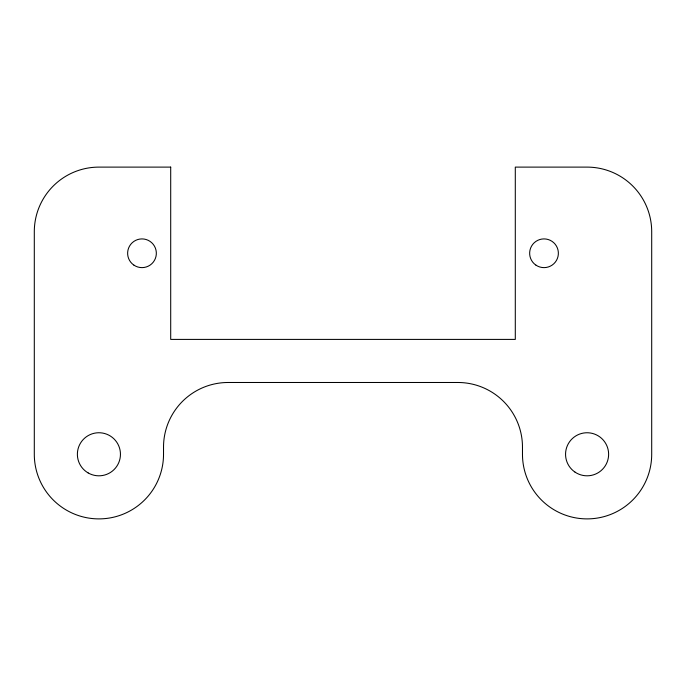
<?xml version="1.0" encoding="UTF-8"?>
<svg xmlns="http://www.w3.org/2000/svg" width="686" height="686" viewBox="0 0 686 686"><rect width="100%" height="100%" fill="white"/><g stroke="black" fill="none" stroke-linecap="round" stroke-linejoin="round"><path stroke-width="1.03" d="M170.703 167.11L98.913 167.11A64.613 64.613 0 0 0 34.3 231.722L34.3 454.278A64.613 64.613 0 0 0 98.913 518.89A64.613 64.613 0 0 0 163.525 454.278L163.525 447.101A64.613 64.613 0 0 1 228.138 382.488L457.862 382.488A64.613 64.613 0 0 1 522.475 447.101L522.475 454.278A64.613 64.613 0 0 0 587.087 518.89A64.613 64.613 0 0 0 651.7 454.278L651.7 231.722A64.613 64.613 0 0 0 587.087 167.11L515.297 167.11L515.297 339.407L170.703 339.407L170.703 167.11M88.142 472.928A21.54 21.54 0 0 0 120.453 454.278A21.54 21.54 0 0 0 88.142 435.627A21.54 21.54 0 0 0 88.142 472.928M575.014 472.114A21.54 21.54 0 0 0 608.568 455.813A21.54 21.54 0 0 0 577.681 434.907A21.54 21.54 0 0 0 575.014 472.114M535.963 265.156A14.355 14.355 0 0 0 558.335 254.283A14.355 14.355 0 0 0 537.738 240.349A14.355 14.355 0 0 0 535.963 265.156M133.941 265.156A14.355 14.355 0 0 0 156.305 254.283A14.355 14.355 0 0 0 135.717 240.349A14.355 14.355 0 0 0 133.941 265.156"/></g></svg>
